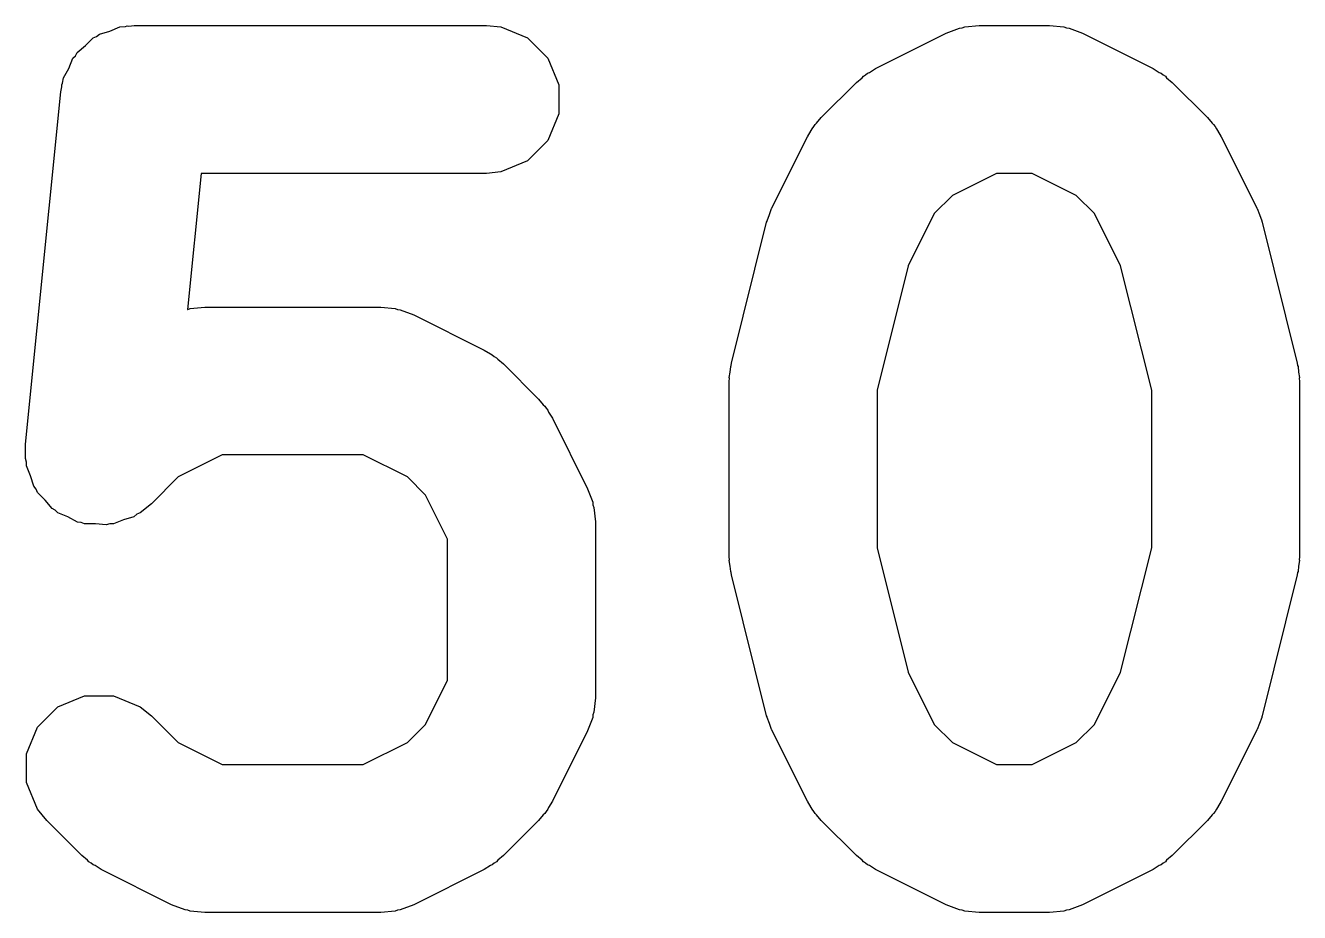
# Model space of a CAD drawing. Header units: inches. Extents: x 2.93 to 6.73, y -4.05 to -2.01.
# Drawn here: x 3.4716 to 3.5733, y -4.0532 to -3.9823 of the extents above; entities that cross this region are included whole.
import ezdxf

# ---------------------------------------------------------------- set-up
doc = ezdxf.new("R2010")
doc.units = ezdxf.units.IN
doc.header["$MEASUREMENT"] = 0
doc.layers.add('BLACK', color=7, linetype='CONTINUOUS')

msp = doc.modelspace()

# ---------------------------------------------------------------- linework, layer by layer
at = {"layer": 'BLACK', "linetype": 'CONTINUOUS'}
for p, q in [((3.47955, -3.98239), (3.47969, -3.98234)), ((3.47969, -3.98234), (3.47983, -3.98236)), ((3.47983, -3.98236), (3.48026, -3.98232)), ((3.48026, -3.98232), (3.50838, -3.98232)), ((3.50838, -3.98232), (3.50953, -3.98243)), ((3.5466, -3.98243), (3.54775, -3.98232)), ((3.54775, -3.98232), (3.55337, -3.98232)), ((3.55337, -3.98232), (3.55452, -3.98243)), ((3.47636, -3.98392), (3.47698, -3.98331)), ((3.47698, -3.98331), (3.47725, -3.9832)), ((3.47725, -3.9832), (3.47748, -3.98301)), ((3.47748, -3.98301), (3.47831, -3.98276)), ((3.47831, -3.98276), (3.4791, -3.98243)), ((3.4791, -3.98243), (3.47955, -3.98239)), ((3.50953, -3.98243), (3.51166, -3.98331)), ((3.51166, -3.98331), (3.51329, -3.98494)), ((3.53948, -3.98575), (3.54511, -3.98294)), ((3.54511, -3.98294), (3.54619, -3.98253)), ((3.54619, -3.98253), (3.5464, -3.98251)), ((3.5464, -3.98251), (3.5466, -3.98243)), ((3.55452, -3.98243), (3.55472, -3.98251)), ((3.55472, -3.98251), (3.55493, -3.98253)), ((3.55493, -3.98253), (3.55601, -3.98294)), ((3.55601, -3.98294), (3.56164, -3.98575)), ((3.4757, -3.98447), (3.47636, -3.98392)), ((3.47502, -3.98574), (3.47535, -3.98494)), ((3.47535, -3.98494), (3.47556, -3.98473)), ((3.47556, -3.98473), (3.4757, -3.98447)), ((3.51329, -3.98494), (3.51417, -3.98707)), ((3.47461, -3.9865), (3.47502, -3.98574)), ((3.5384, -3.98649), (3.5385, -3.98637)), ((3.5385, -3.98637), (3.53868, -3.98626)), ((3.53868, -3.98626), (3.53884, -3.98612)), ((3.53884, -3.98612), (3.53899, -3.98606)), ((3.53899, -3.98606), (3.53948, -3.98575)), ((3.56164, -3.98575), (3.56213, -3.98606)), ((3.56213, -3.98606), (3.56228, -3.98612)), ((3.56228, -3.98612), (3.56244, -3.98626)), ((3.56244, -3.98626), (3.56262, -3.98637)), ((3.56262, -3.98637), (3.56272, -3.98649)), ((3.47438, -3.98763), (3.47446, -3.98721)), ((3.47446, -3.98707), (3.47452, -3.98693)), ((3.47446, -3.98721), (3.47446, -3.98707)), ((3.47452, -3.98693), (3.47461, -3.9865)), ((3.51417, -3.98707), (3.51417, -3.98937)), ((3.53514, -3.98967), (3.53795, -3.98686)), ((3.53795, -3.98686), (3.5384, -3.98649)), ((3.56272, -3.98649), (3.56317, -3.98686)), ((3.56317, -3.98686), (3.56598, -3.98967)), ((3.47157, -4.01576), (3.47438, -3.98763)), ((3.51417, -3.98937), (3.51329, -3.9915)), ((3.5344, -3.99056), (3.53453, -3.9904)), ((3.53453, -3.9904), (3.53465, -3.99023)), ((3.53465, -3.99023), (3.53476, -3.99012)), ((3.53476, -3.99012), (3.53514, -3.98967)), ((3.56598, -3.98967), (3.56636, -3.99012)), ((3.56636, -3.99012), (3.56647, -3.99023)), ((3.56647, -3.99023), (3.56659, -3.9904)), ((3.56659, -3.9904), (3.56672, -3.99056)), ((3.51329, -3.9915), (3.51166, -3.99313)), ((3.53122, -3.99683), (3.53403, -3.9912)), ((3.53403, -3.9912), (3.53434, -3.99071)), ((3.53434, -3.99071), (3.5344, -3.99056)), ((3.56672, -3.99056), (3.56678, -3.99071)), ((3.56678, -3.99071), (3.56709, -3.9912)), ((3.56709, -3.9912), (3.5699, -3.99683)), ((3.51166, -3.99313), (3.50953, -3.99401)), ((3.4856, -3.99413), (3.48451, -4.00501)), ((3.50838, -3.99413), (3.4856, -3.99413)), ((3.50953, -3.99401), (3.50838, -3.99413)), ((3.54914, -3.99413), (3.54562, -3.99589)), ((3.55198, -3.99413), (3.54914, -3.99413)), ((3.5555, -3.99589), (3.55198, -3.99413)), ((3.54562, -3.99589), (3.54416, -3.99734)), ((3.55696, -3.99734), (3.5555, -3.99589)), ((3.5308, -3.99791), (3.53099, -3.99743)), ((3.53099, -3.99743), (3.53116, -3.99695)), ((3.53116, -3.99695), (3.53118, -3.99691)), ((3.53118, -3.99691), (3.53122, -3.99683)), ((3.54416, -3.99734), (3.54207, -4.00153)), ((3.55905, -4.00153), (3.55696, -3.99734)), ((3.5699, -3.99683), (3.56993, -3.99691)), ((3.56993, -3.99691), (3.56996, -3.99695)), ((3.56996, -3.99695), (3.57013, -3.99743)), ((3.57013, -3.99743), (3.57032, -3.99791)), ((3.52796, -4.00929), (3.53077, -3.99804)), ((3.53077, -3.99804), (3.5308, -3.99795)), ((3.5308, -3.99795), (3.5308, -3.99791)), ((3.57032, -3.99791), (3.57032, -3.99795)), ((3.57032, -3.99795), (3.57035, -3.99804)), ((3.57035, -3.99804), (3.57316, -4.00929)), ((3.54207, -4.00153), (3.53959, -4.01145)), ((3.56153, -4.01145), (3.55905, -4.00153)), ((3.48451, -4.00501), (3.48453, -4.00501)), ((3.48453, -4.00501), (3.48473, -4.00493)), ((3.48473, -4.00493), (3.48588, -4.00481)), ((3.48588, -4.00481), (3.49994, -4.00481)), ((3.49994, -4.00481), (3.50109, -4.00493)), ((3.50109, -4.00493), (3.50129, -4.00501)), ((3.50129, -4.00501), (3.5015, -4.00502)), ((3.5015, -4.00502), (3.50258, -4.00544)), ((3.50258, -4.00544), (3.50821, -4.00825)), ((3.50821, -4.00825), (3.5087, -4.00856)), ((3.5087, -4.00856), (3.50885, -4.00862)), ((3.50885, -4.00862), (3.50901, -4.00875)), ((3.50901, -4.00875), (3.50919, -4.00887)), ((3.50919, -4.00887), (3.50929, -4.00898)), ((3.50929, -4.00898), (3.50974, -4.00936)), ((3.50974, -4.00936), (3.51255, -4.01217)), ((3.52785, -4.01), (3.5279, -4.00957)), ((3.5279, -4.00957), (3.52793, -4.00949)), ((3.52793, -4.00949), (3.52796, -4.00929)), ((3.57316, -4.00929), (3.57319, -4.00949)), ((3.57319, -4.00949), (3.57322, -4.00957)), ((3.57322, -4.00957), (3.57327, -4.01)), ((3.52778, -4.01072), (3.5278, -4.01052)), ((3.52778, -4.02478), (3.52778, -4.01072)), ((3.52779, -4.01043), (3.52785, -4.01)), ((3.5278, -4.01052), (3.52779, -4.01043)), ((3.57327, -4.01), (3.57333, -4.01043)), ((3.57333, -4.01043), (3.57332, -4.01052)), ((3.57332, -4.01052), (3.57334, -4.01072)), ((3.57334, -4.01072), (3.57334, -4.02478)), ((3.53959, -4.01145), (3.53959, -4.02405)), ((3.56153, -4.02405), (3.56153, -4.01145)), ((3.51255, -4.01217), (3.51293, -4.01262)), ((3.51293, -4.01262), (3.51304, -4.01272)), ((3.51304, -4.01272), (3.51315, -4.0129)), ((3.51315, -4.0129), (3.51329, -4.01306)), ((3.51329, -4.01306), (3.51335, -4.01321)), ((3.51335, -4.01321), (3.51366, -4.0137)), ((3.51366, -4.0137), (3.51647, -4.01933)), ((3.47157, -4.01691), (3.47157, -4.01576)), ((3.47165, -4.0172), (3.47157, -4.01691)), ((3.48727, -4.01662), (3.48375, -4.01838)), ((3.49855, -4.01662), (3.48727, -4.01662)), ((3.50207, -4.01838), (3.49855, -4.01662)), ((3.47165, -4.0175), (3.47165, -4.0172)), ((3.47198, -4.01829), (3.47165, -4.0175)), ((3.47223, -4.01912), (3.47198, -4.01829)), ((3.48375, -4.01838), (3.48162, -4.02052)), ((3.50352, -4.01984), (3.50207, -4.01838)), ((3.47242, -4.01935), (3.47223, -4.01912)), ((3.47253, -4.01962), (3.47242, -4.01935)), ((3.47314, -4.02023), (3.47253, -4.01962)), ((3.50528, -4.02336), (3.50352, -4.01984)), ((3.51647, -4.01933), (3.51689, -4.02041)), ((3.47369, -4.0209), (3.47314, -4.02023)), ((3.47395, -4.02104), (3.47369, -4.0209)), ((3.48162, -4.02052), (3.48073, -4.02125)), ((3.51689, -4.02041), (3.5169, -4.02062)), ((3.5169, -4.02062), (3.51698, -4.02082)), ((3.51698, -4.02082), (3.5171, -4.02197)), ((3.47416, -4.02125), (3.47395, -4.02104)), ((3.47496, -4.02158), (3.47416, -4.02125)), ((3.47572, -4.02199), (3.47496, -4.02158)), ((3.47602, -4.02202), (3.47572, -4.02199)), ((3.47629, -4.02214), (3.47602, -4.02202)), ((3.47939, -4.0218), (3.4786, -4.02214)), ((3.48022, -4.02156), (3.47939, -4.0218)), ((3.48045, -4.02137), (3.48022, -4.02156)), ((3.48073, -4.02125), (3.48045, -4.02137)), ((3.5171, -4.02197), (3.5171, -4.03603)), ((3.47716, -4.02214), (3.47629, -4.02214)), ((3.47801, -4.02222), (3.47716, -4.02214)), ((3.4783, -4.02214), (3.47801, -4.02222)), ((3.4786, -4.02214), (3.4783, -4.02214)), ((3.50528, -4.03463), (3.50528, -4.02336)), ((3.53959, -4.02405), (3.54207, -4.03397)), ((3.55905, -4.03397), (3.56153, -4.02405)), ((3.5278, -4.02498), (3.52778, -4.02478)), ((3.52779, -4.02507), (3.5278, -4.02498)), ((3.52785, -4.0255), (3.52779, -4.02507)), ((3.57333, -4.02507), (3.57327, -4.0255)), ((3.57334, -4.02478), (3.57332, -4.02498)), ((3.57332, -4.02498), (3.57333, -4.02507)), ((3.5279, -4.02593), (3.52785, -4.0255)), ((3.52793, -4.02601), (3.5279, -4.02593)), ((3.52796, -4.02621), (3.52793, -4.02601)), ((3.57319, -4.02601), (3.57316, -4.02621)), ((3.57322, -4.02593), (3.57319, -4.02601)), ((3.57327, -4.0255), (3.57322, -4.02593)), ((3.53077, -4.03746), (3.52796, -4.02621)), ((3.57316, -4.02621), (3.57035, -4.03746)), ((3.54207, -4.03397), (3.54416, -4.03815)), ((3.55696, -4.03815), (3.55905, -4.03397)), ((3.50352, -4.03815), (3.50528, -4.03463)), ((3.47416, -4.03674), (3.47629, -4.03586)), ((3.47629, -4.03586), (3.4786, -4.03586)), ((3.4786, -4.03586), (3.48073, -4.03674)), ((3.5171, -4.03603), (3.51698, -4.03718)), ((3.47253, -4.03837), (3.47416, -4.03674)), ((3.48073, -4.03674), (3.48162, -4.03748)), ((3.51698, -4.03718), (3.5169, -4.03738)), ((3.48162, -4.03748), (3.48375, -4.03961)), ((3.50207, -4.03961), (3.50352, -4.03815)), ((3.51689, -4.03759), (3.51647, -4.03867)), ((3.5169, -4.03738), (3.51689, -4.03759)), ((3.5308, -4.03755), (3.53077, -4.03746)), ((3.5308, -4.03759), (3.5308, -4.03755)), ((3.53099, -4.03807), (3.5308, -4.03759)), ((3.53116, -4.03855), (3.53099, -4.03807)), ((3.54416, -4.03815), (3.54562, -4.03961)), ((3.5555, -4.03961), (3.55696, -4.03815)), ((3.57013, -4.03807), (3.56996, -4.03855)), ((3.57032, -4.03759), (3.57013, -4.03807)), ((3.57035, -4.03746), (3.57032, -4.03755)), ((3.57032, -4.03755), (3.57032, -4.03759)), ((3.47165, -4.0405), (3.47253, -4.03837)), ((3.51647, -4.03867), (3.51366, -4.04429)), ((3.53118, -4.03858), (3.53116, -4.03855)), ((3.53122, -4.03867), (3.53118, -4.03858)), ((3.53403, -4.04429), (3.53122, -4.03867)), ((3.5699, -4.03867), (3.56709, -4.04429)), ((3.56993, -4.03858), (3.5699, -4.03867)), ((3.56996, -4.03855), (3.56993, -4.03858)), ((3.48375, -4.03961), (3.48727, -4.04137)), ((3.49855, -4.04137), (3.50207, -4.03961)), ((3.54562, -4.03961), (3.54914, -4.04137)), ((3.55198, -4.04137), (3.5555, -4.03961)), ((3.47165, -4.0428), (3.47165, -4.0405)), ((3.48727, -4.04137), (3.49855, -4.04137)), ((3.54914, -4.04137), (3.55198, -4.04137)), ((3.47253, -4.04493), (3.47165, -4.0428)), ((3.51366, -4.04429), (3.51335, -4.04479)), ((3.53434, -4.04479), (3.53403, -4.04429)), ((3.56709, -4.04429), (3.56678, -4.04479)), ((3.47327, -4.04583), (3.47253, -4.04493)), ((3.51293, -4.04538), (3.51255, -4.04583)), ((3.51304, -4.04527), (3.51293, -4.04538)), ((3.51315, -4.0451), (3.51304, -4.04527)), ((3.51329, -4.04493), (3.51315, -4.0451)), ((3.51335, -4.04479), (3.51329, -4.04493)), ((3.5344, -4.04493), (3.53434, -4.04479)), ((3.53453, -4.0451), (3.5344, -4.04493)), ((3.53465, -4.04527), (3.53453, -4.0451)), ((3.53476, -4.04538), (3.53465, -4.04527)), ((3.53514, -4.04583), (3.53476, -4.04538)), ((3.56636, -4.04538), (3.56598, -4.04583)), ((3.56647, -4.04527), (3.56636, -4.04538)), ((3.56659, -4.0451), (3.56647, -4.04527)), ((3.56672, -4.04493), (3.56659, -4.0451)), ((3.56678, -4.04479), (3.56672, -4.04493)), ((3.47608, -4.04864), (3.47327, -4.04583)), ((3.51255, -4.04583), (3.50974, -4.04864)), ((3.53795, -4.04864), (3.53514, -4.04583)), ((3.56598, -4.04583), (3.56317, -4.04864)), ((3.47653, -4.04901), (3.47608, -4.04864)), ((3.47664, -4.04913), (3.47653, -4.04901)), ((3.47681, -4.04924), (3.47664, -4.04913)), ((3.47698, -4.04937), (3.47681, -4.04924)), ((3.47712, -4.04943), (3.47698, -4.04937)), ((3.47762, -4.04975), (3.47712, -4.04943)), ((3.5087, -4.04943), (3.50821, -4.04975)), ((3.50885, -4.04937), (3.5087, -4.04943)), ((3.50901, -4.04924), (3.50885, -4.04937)), ((3.50919, -4.04913), (3.50901, -4.04924)), ((3.50929, -4.04901), (3.50919, -4.04913)), ((3.50974, -4.04864), (3.50929, -4.04901)), ((3.5384, -4.04901), (3.53795, -4.04864)), ((3.5385, -4.04913), (3.5384, -4.04901)), ((3.53868, -4.04924), (3.5385, -4.04913)), ((3.53884, -4.04937), (3.53868, -4.04924)), ((3.53899, -4.04943), (3.53884, -4.04937)), ((3.53948, -4.04975), (3.53899, -4.04943)), ((3.56213, -4.04943), (3.56164, -4.04975)), ((3.56228, -4.04937), (3.56213, -4.04943)), ((3.56244, -4.04924), (3.56228, -4.04937)), ((3.56262, -4.04913), (3.56244, -4.04924)), ((3.56272, -4.04901), (3.56262, -4.04913)), ((3.56317, -4.04864), (3.56272, -4.04901)), ((3.48324, -4.05256), (3.47762, -4.04975)), ((3.50821, -4.04975), (3.50258, -4.05256)), ((3.54511, -4.05256), (3.53948, -4.04975)), ((3.56164, -4.04975), (3.55601, -4.05256)), ((3.48432, -4.05297), (3.48324, -4.05256)), ((3.50258, -4.05256), (3.5015, -4.05297)), ((3.54619, -4.05297), (3.54511, -4.05256)), ((3.55601, -4.05256), (3.55493, -4.05297)), ((3.48453, -4.05299), (3.48432, -4.05297)), ((3.48473, -4.05307), (3.48453, -4.05299)), ((3.48588, -4.05318), (3.48473, -4.05307)), ((3.49994, -4.05318), (3.48588, -4.05318)), ((3.50109, -4.05307), (3.49994, -4.05318)), ((3.50129, -4.05299), (3.50109, -4.05307)), ((3.5015, -4.05297), (3.50129, -4.05299)), ((3.5464, -4.05299), (3.54619, -4.05297)), ((3.5466, -4.05307), (3.5464, -4.05299)), ((3.54775, -4.05318), (3.5466, -4.05307)), ((3.55337, -4.05318), (3.54775, -4.05318)), ((3.55452, -4.05307), (3.55337, -4.05318)), ((3.55472, -4.05299), (3.55452, -4.05307)), ((3.55493, -4.05297), (3.55472, -4.05299))]:
    msp.add_line(p, q, dxfattribs=at)

doc.saveas('drawing.dxf')
